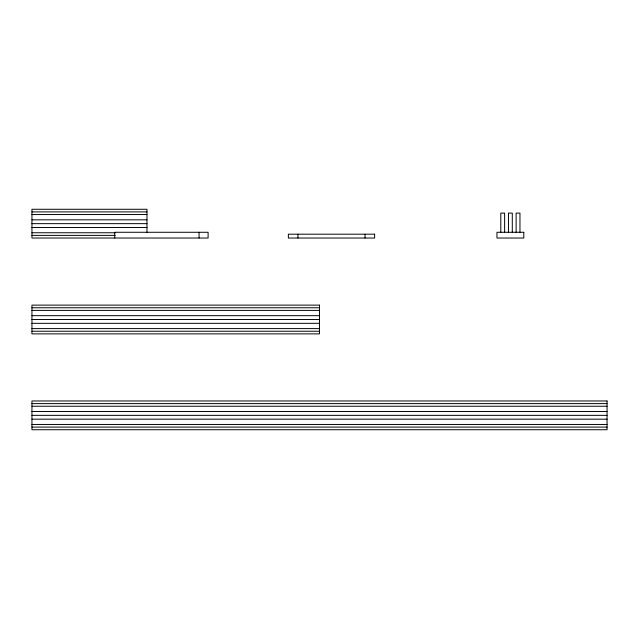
<?xml version="1.0" encoding="UTF-8"?>
<svg xmlns="http://www.w3.org/2000/svg" width="639" height="639" viewBox="0 0 639 639"><rect width="100%" height="100%" fill="white"/><g stroke="black" fill="none" stroke-linecap="round" stroke-linejoin="round"><path stroke-width="0.96" d="M31.95 211.908L146.97 211.908M31.95 214.544L146.97 214.544M31.95 219.816L146.97 219.816M31.95 223.65L146.97 223.65M31.95 227.484L146.97 227.484M31.95 232.756L115.244 232.756M31.95 235.392L115.244 235.392M31.95 307.758L319.5 307.758M31.95 310.394L319.5 310.394M31.95 315.666L319.5 315.666M31.95 319.5L319.5 319.5M31.95 323.334L319.5 323.334M31.95 328.606L319.5 328.606M31.95 331.242L319.5 331.242M31.95 403.608L607.05 403.608M31.95 406.244L607.05 406.244M31.95 411.516L607.05 411.516M31.95 415.35L607.05 415.35M31.95 419.184L607.05 419.184M31.95 424.456L607.05 424.456M31.95 427.092L607.05 427.092M519.962 232.276L519.962 213.107L516.128 213.107L516.128 232.276M512.294 232.276L512.294 213.107L508.46 213.107L508.46 232.276M504.626 232.276L504.626 213.107L500.792 213.107L500.792 232.276M365.045 234.193L365.045 238.027M297.95 234.193L297.95 238.027M199.08 232.276L199.08 238.027M146.97 232.276L146.97 209.272L31.95 209.272L31.95 238.027L208.098 238.027L208.098 232.276L114.732 232.276L114.732 238.027M523.796 232.276L496.958 232.276L496.958 238.027L523.796 238.027L523.796 232.276M374.63 234.193L288.365 234.193L288.365 238.027L374.63 238.027L374.63 234.193M319.5 305.123L31.95 305.123L31.95 333.877L319.5 333.877L319.5 305.123M607.05 400.972L31.95 400.972L31.95 429.727L607.05 429.727L607.05 400.972"/></g></svg>
